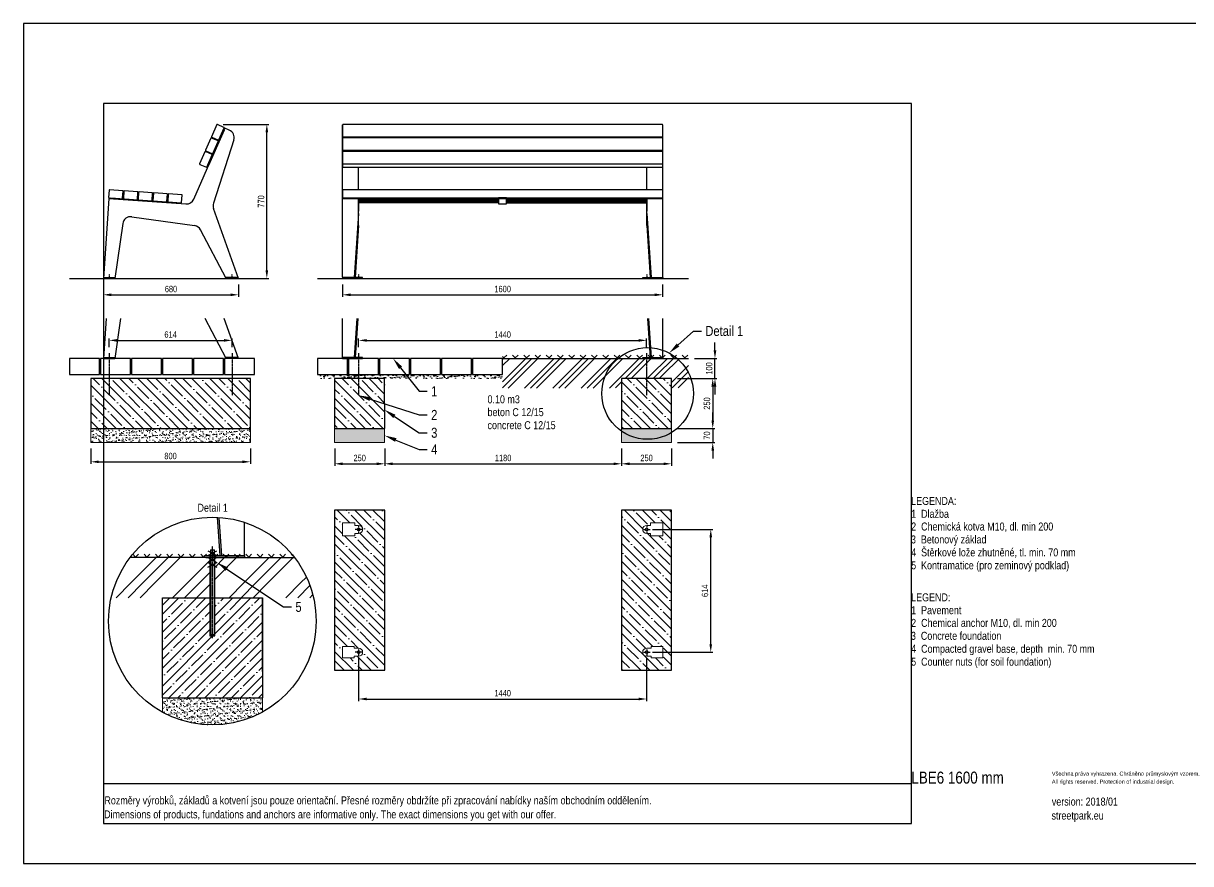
# Model space of a CAD drawing. Header units: millimetres. Extents: x 5064 to 16944, y 3085 to 7285.
# Drawn here: x 5064 to 10901, y 3085 to 7285 of the extents above; entities that cross this region are included whole.
import ezdxf
from ezdxf import colors
from ezdxf.entities.mleader import LeaderData, LeaderLine
from ezdxf.lldxf.tags import DXFTag
from ezdxf.math import Vec2, Vec3

# ---------------------------------------------------------------- set-up
doc = ezdxf.new("R2010")
doc.units = ezdxf.units.MM
doc.header["$LTSCALE"] = 0.3
doc.linetypes.add('DashDot', pattern=[15, 9, -3, 0, -3])
doc.layers.add('Nekreslit', color=6, linetype='Continuous', plot=False)
doc.layers.add('SRAFY', color=251, linetype='Continuous', lineweight=13)
doc.styles.add('SEACAD_Arial', font='arial.ttf', dxfattribs={"width": 0.8})
tags = doc.linetypes.add('HIDDEN2', pattern=[4.7625, 3.175, -1.5875]).pattern_tags.tags
tags[6:7] = [DXFTag(74, 4), DXFTag(75, 0), DXFTag(340, '0'), DXFTag(46, 0.0), DXFTag(50, 0.0), DXFTag(44, 0.0), DXFTag(45, 0.0)]
tags[4:5] = [DXFTag(74, 4), DXFTag(75, 0), DXFTag(340, '0'), DXFTag(46, 0.0), DXFTag(50, 0.0), DXFTag(44, 0.0), DXFTag(45, 0.0)]
doc.dimstyles.new('ISO-25', dxfattribs={"dimtxt": 1.6, "dimasz": 2, "dimexe": 0.5, "dimexo": 1.5, "dimtad": 1, "dimdec": 0, "dimtxsty": 'SEACAD_Arial', "dimcen": 2, "dimadec": 0, "dimazin": 0, "dimtfac": 1, "dimtdec": 0, "dimtmove": 0, "dimatfit": 3, "dimfxl": 1, "dimarcsym": 0})
pattern_1 = [(135, (-10.02, 0), (-44.9013, -44.9013), []), (135, (-10.02, 44.9), (-44.9013, -44.9013), [79.375, -15.875, 0, -15.875])]

# ---------------------------------------------------------------- blocks, each defined once
blk = doc.blocks.new('*D138')
at = {"color": 0, "lineweight": -2, "transparency": 16777216}
for p, q in [((6740.9, 5666.5), (6740.9, 5710.7)), ((6780.9, 5700.7), (8140.5, 5700.7)), ((8180.5, 5666.5), (8180.5, 5710.7))]:
    blk.add_line(p, q, dxfattribs=at)
at = {"color": 0, "transparency": 16777216}
for points in [[(6780.9, 5707.4), (6780.9, 5694), (6740.9, 5700.7)], [(8140.5, 5707.4), (8140.5, 5694), (8180.5, 5700.7)]]:
    blk.add_solid(points, dxfattribs=at)
at = {"layer": 'Defpoints', "color": 0, "transparency": 16777216}
for p in [(8180.5, 5700.7), (6740.9, 5636.5), (8180.5, 5636.5)]:
    blk.add_point(p, dxfattribs=at)
at = {"color": 0, "transparency": 16777216, "insert": (7460.7, 5729.5), "char_height": 32, "attachment_point": 5, "style": 'SEACAD_Arial'}
blk.add_mtext('1440', dxfattribs=at)
blk = doc.blocks.new('*D136')
at = {"color": 0, "lineweight": -2, "transparency": 16777216}
for p, q in [((8385, 5510.1), (8521.4, 5510.1)), ((8511.4, 5470.1), (8511.4, 5300.1)), ((8335.5, 5260.1), (8521.4, 5260.1))]:
    blk.add_line(p, q, dxfattribs=at)
at = {"color": 0, "transparency": 16777216}
for points in [[(8504.8, 5470.1), (8518.1, 5470.1), (8511.4, 5510.1)], [(8504.8, 5300.1), (8518.1, 5300.1), (8511.4, 5260.1)]]:
    blk.add_solid(points, dxfattribs=at)
at = {"layer": 'Defpoints', "color": 0, "transparency": 16777216}
for p in [(8355, 5510.1), (8305.5, 5260.1), (8511.4, 5260.1)]:
    blk.add_point(p, dxfattribs=at)
at = {"color": 0, "transparency": 16777216, "insert": (8482.6, 5385.1), "char_height": 32, "attachment_point": 5, "rotation": 90, "style": 'SEACAD_Arial'}
blk.add_mtext('250', dxfattribs=at)
blk = doc.blocks.new('*D137')
at = {"color": 0, "lineweight": -2, "transparency": 16777216}
for p, q in [((8511.4, 5300.1), (8511.4, 5340.1)), ((8335.5, 5260.1), (8521.4, 5260.1)), ((8511.4, 5260.1), (8511.4, 5190.1)), ((8335.4, 5190.1), (8521.4, 5190.1)), ((8511.4, 5150.1), (8511.4, 5110.1))]:
    blk.add_line(p, q, dxfattribs=at)
at = {"color": 0, "transparency": 16777216}
for points in [[(8504.8, 5300.1), (8518.1, 5300.1), (8511.4, 5260.1)], [(8504.8, 5150.1), (8518.1, 5150.1), (8511.4, 5190.1)]]:
    blk.add_solid(points, dxfattribs=at)
at = {"layer": 'Defpoints', "color": 0, "transparency": 16777216}
for p in [(8305.5, 5260.1), (8305.4, 5190.1), (8511.4, 5190.1)]:
    blk.add_point(p, dxfattribs=at)
at = {"color": 0, "transparency": 16777216, "insert": (8482.6, 5225.1), "char_height": 32, "attachment_point": 5, "rotation": 90, "style": 'SEACAD_Arial'}
blk.add_mtext('70', dxfattribs=at)
blk = doc.blocks.new('*D139')
at = {"color": 0, "lineweight": -2, "transparency": 16777216}
for p, q in [((5401.4, 5160.1), (5401.4, 5083.8)), ((6199.5, 5160.1), (6199.5, 5083.8)), ((5441.4, 5093.8), (6159.5, 5093.8))]:
    blk.add_line(p, q, dxfattribs=at)
at = {"color": 0, "transparency": 16777216}
for points in [[(5441.4, 5100.5), (5441.4, 5087.1), (5401.4, 5093.8)], [(6159.5, 5100.5), (6159.5, 5087.1), (6199.5, 5093.8)]]:
    blk.add_solid(points, dxfattribs=at)
at = {"layer": 'Defpoints', "color": 0, "transparency": 16777216}
for p in [(5401.4, 5190.1), (6199.5, 5190.1), (6199.5, 5093.8)]:
    blk.add_point(p, dxfattribs=at)
at = {"color": 0, "transparency": 16777216, "insert": (5800.5, 5122.6), "char_height": 32, "attachment_point": 5, "style": 'SEACAD_Arial'}
blk.add_mtext('800', dxfattribs=at)
blk = doc.blocks.new('*D140')
at = {"color": 0, "lineweight": -2, "transparency": 16777216}
for p, q in [((6621, 5160.1), (6621, 5073.8)), ((6871, 5160.1), (6871, 5073.8)), ((6661, 5083.8), (6831, 5083.8))]:
    blk.add_line(p, q, dxfattribs=at)
at = {"color": 0, "transparency": 16777216}
for points in [[(6661, 5090.5), (6661, 5077.1), (6621, 5083.8)], [(6831, 5090.5), (6831, 5077.1), (6871, 5083.8)]]:
    blk.add_solid(points, dxfattribs=at)
at = {"layer": 'Defpoints', "color": 0, "transparency": 16777216}
for p in [(6621, 5190.1), (6871, 5190.1), (6871, 5083.8)]:
    blk.add_point(p, dxfattribs=at)
at = {"color": 0, "transparency": 16777216, "insert": (6746, 5112.7), "char_height": 32, "attachment_point": 5, "style": 'SEACAD_Arial'}
blk.add_mtext('250', dxfattribs=at)
blk = doc.blocks.new('*D141')
at = {"color": 0, "lineweight": -2, "transparency": 16777216}
for p, q in [((8055.5, 5160.1), (8055.5, 5073.8)), ((8305.5, 5160.1), (8305.5, 5073.8)), ((8095.5, 5083.8), (8265.5, 5083.8))]:
    blk.add_line(p, q, dxfattribs=at)
at = {"color": 0, "transparency": 16777216}
for points in [[(8095.5, 5090.5), (8095.5, 5077.1), (8055.5, 5083.8)], [(8265.5, 5090.5), (8265.5, 5077.1), (8305.5, 5083.8)]]:
    blk.add_solid(points, dxfattribs=at)
at = {"layer": 'Defpoints', "color": 0, "transparency": 16777216}
for p in [(8055.5, 5190.1), (8305.5, 5190.1), (8305.5, 5083.8)]:
    blk.add_point(p, dxfattribs=at)
at = {"color": 0, "transparency": 16777216, "insert": (8180.5, 5112.7), "char_height": 32, "attachment_point": 5, "style": 'SEACAD_Arial'}
blk.add_mtext('250', dxfattribs=at)
blk = doc.blocks.new('*D142')
at = {"color": 0, "lineweight": -2, "transparency": 16777216}
for p, q in [((6871, 5160.1), (6871, 5073.8)), ((8055.5, 5160.1), (8055.5, 5073.8)), ((6911, 5083.8), (8015.5, 5083.8))]:
    blk.add_line(p, q, dxfattribs=at)
at = {"color": 0, "transparency": 16777216}
for points in [[(6911, 5090.5), (6911, 5077.1), (6871, 5083.8)], [(8015.5, 5090.5), (8015.5, 5077.1), (8055.5, 5083.8)]]:
    blk.add_solid(points, dxfattribs=at)
at = {"layer": 'Defpoints', "color": 0, "transparency": 16777216}
for p in [(6871, 5190.1), (8055.5, 5190.1), (8055.5, 5083.8)]:
    blk.add_point(p, dxfattribs=at)
at = {"color": 0, "transparency": 16777216, "insert": (7463.2, 5112.7), "char_height": 32, "attachment_point": 5, "style": 'SEACAD_Arial'}
blk.add_mtext('1180', dxfattribs=at)
blk = doc.blocks.new('*D133')
at = {"color": 0, "lineweight": -2, "transparency": 16777216}
for p, q in [((8522.4, 5650.4), (8522.4, 5690.4)), ((8420.4, 5610.4), (8532.4, 5610.4)), ((8522.4, 5510.1), (8522.4, 5610.4)), ((8335.5, 5510.1), (8532.4, 5510.1)), ((8522.4, 5470.1), (8522.4, 5430.1))]:
    blk.add_line(p, q, dxfattribs=at)
at = {"color": 0, "transparency": 16777216}
for points in [[(8515.8, 5650.4), (8529.1, 5650.4), (8522.4, 5610.4)], [(8515.8, 5470.1), (8529.1, 5470.1), (8522.4, 5510.1)]]:
    blk.add_solid(points, dxfattribs=at)
at = {"layer": 'Defpoints', "color": 0, "transparency": 16777216}
for p in [(8390.4, 5610.4), (8522.4, 5610.4), (8305.5, 5510.1)]:
    blk.add_point(p, dxfattribs=at)
at = {"color": 0, "transparency": 16777216, "insert": (8493.6, 5560.3), "char_height": 32, "attachment_point": 5, "rotation": 90, "style": 'SEACAD_Arial'}
blk.add_mtext('100', dxfattribs=at)
blk = doc.blocks.new('*D134')
at = {"color": 0, "lineweight": -2, "transparency": 16777216}
for p, q in [((6660.9, 5980.4), (6660.9, 5918.5)), ((8260.9, 5980.4), (8260.9, 5918.5)), ((6700.9, 5928.5), (8220.9, 5928.5))]:
    blk.add_line(p, q, dxfattribs=at)
at = {"color": 0, "transparency": 16777216}
for points in [[(6700.9, 5935.2), (6700.9, 5921.8), (6660.9, 5928.5)], [(8220.9, 5935.2), (8220.9, 5921.8), (8260.9, 5928.5)]]:
    blk.add_solid(points, dxfattribs=at)
at = {"layer": 'Defpoints', "color": 0, "transparency": 16777216}
for p in [(6660.9, 6010.4), (8260.9, 6010.4), (8260.9, 5928.5)]:
    blk.add_point(p, dxfattribs=at)
at = {"color": 0, "transparency": 16777216, "insert": (7460.9, 5957.3), "char_height": 32, "attachment_point": 5, "style": 'SEACAD_Arial'}
blk.add_mtext('1600', dxfattribs=at)
blk = doc.blocks.new('*D143')
at = {"color": 0, "lineweight": -2, "transparency": 16777216}
for p, q in [((5493.4, 5666.4), (5493.4, 5710.7)), ((5533.4, 5700.7), (6067.8, 5700.7)), ((6107.8, 5666.4), (6107.8, 5710.7))]:
    blk.add_line(p, q, dxfattribs=at)
at = {"color": 0, "transparency": 16777216}
for points in [[(5533.4, 5707.4), (5533.4, 5694), (5493.4, 5700.7)], [(6067.8, 5707.4), (6067.8, 5694), (6107.8, 5700.7)]]:
    blk.add_solid(points, dxfattribs=at)
at = {"layer": 'Defpoints', "color": 0, "transparency": 16777216}
for p in [(6107.8, 5700.7), (5493.4, 5636.4), (6107.8, 5636.4)]:
    blk.add_point(p, dxfattribs=at)
at = {"color": 0, "transparency": 16777216, "insert": (5800.6, 5729.5), "char_height": 32, "attachment_point": 5, "style": 'SEACAD_Arial'}
blk.add_mtext('614', dxfattribs=at)
blk = doc.blocks.new('*D144')
at = {"color": 0, "lineweight": -2, "transparency": 16777216}
for p, q in [((5464.4, 5980.4), (5464.4, 5918.5)), ((6140.8, 5980.4), (6140.8, 5918.5)), ((5504.4, 5928.5), (6100.8, 5928.5))]:
    blk.add_line(p, q, dxfattribs=at)
at = {"color": 0, "transparency": 16777216}
for points in [[(5504.4, 5935.2), (5504.4, 5921.8), (5464.4, 5928.5)], [(6100.8, 5935.2), (6100.8, 5921.8), (6140.8, 5928.5)]]:
    blk.add_solid(points, dxfattribs=at)
at = {"layer": 'Defpoints', "color": 0, "transparency": 16777216}
for p in [(5464.4, 6010.4), (6140.8, 6010.4), (6140.8, 5928.5)]:
    blk.add_point(p, dxfattribs=at)
at = {"color": 0, "transparency": 16777216, "insert": (5802.6, 5957.3), "char_height": 32, "attachment_point": 5, "style": 'SEACAD_Arial'}
blk.add_mtext('680', dxfattribs=at)
blk = doc.blocks.new('*D145')
at = {"color": 0, "lineweight": -2, "transparency": 16777216}
for p, q in [((6063.1, 6780), (6291.8, 6780)), ((6281.8, 6050.4), (6281.8, 6740)), ((6170.8, 6010.4), (6291.8, 6010.4))]:
    blk.add_line(p, q, dxfattribs=at)
at = {"color": 0, "transparency": 16777216}
for points in [[(6275.1, 6740), (6288.5, 6740), (6281.8, 6780)], [(6275.1, 6050.4), (6288.5, 6050.4), (6281.8, 6010.4)]]:
    blk.add_solid(points, dxfattribs=at)
at = {"layer": 'Defpoints', "color": 0, "transparency": 16777216}
for p in [(6033.1, 6780), (6281.8, 6780), (6140.8, 6010.4)]:
    blk.add_point(p, dxfattribs=at)
at = {"color": 0, "transparency": 16777216, "insert": (6253, 6395.2), "char_height": 32, "attachment_point": 5, "rotation": 90, "style": 'SEACAD_Arial'}
blk.add_mtext('770', dxfattribs=at)
blk = doc.blocks.new('*D146')
at = {"color": 0, "lineweight": -2, "transparency": 16777216}
for p, q in [((6740.9, 4112), (6740.9, 3898.2)), ((8180.9, 4112), (8180.9, 3898.2)), ((6780.9, 3908.2), (8140.9, 3908.2))]:
    blk.add_line(p, q, dxfattribs=at)
at = {"color": 0, "transparency": 16777216}
for points in [[(6780.9, 3914.8), (6780.9, 3901.5), (6740.9, 3908.2)], [(8140.9, 3914.8), (8140.9, 3901.5), (8180.9, 3908.2)]]:
    blk.add_solid(points, dxfattribs=at)
at = {"layer": 'Defpoints', "color": 0, "transparency": 16777216}
for p in [(6740.9, 4142), (8180.9, 4142), (8180.9, 3908.2)]:
    blk.add_point(p, dxfattribs=at)
at = {"color": 0, "transparency": 16777216, "insert": (7460.9, 3937), "char_height": 32, "attachment_point": 5, "style": 'SEACAD_Arial'}
blk.add_mtext('1440', dxfattribs=at)
blk = doc.blocks.new('*D147')
at = {"color": 0, "lineweight": -2, "transparency": 16777216}
for p, q in [((8210.9, 4756), (8511.4, 4756)), ((8501.4, 4182), (8501.4, 4716)), ((8210.9, 4142), (8511.4, 4142))]:
    blk.add_line(p, q, dxfattribs=at)
at = {"color": 0, "transparency": 16777216}
for points in [[(8494.7, 4716), (8508.1, 4716), (8501.4, 4756)], [(8494.7, 4182), (8508.1, 4182), (8501.4, 4142)]]:
    blk.add_solid(points, dxfattribs=at)
at = {"layer": 'Defpoints', "color": 0, "transparency": 16777216}
for p in [(8180.9, 4756), (8501.4, 4756), (8180.9, 4142)]:
    blk.add_point(p, dxfattribs=at)
at = {"color": 0, "transparency": 16777216, "insert": (8472.6, 4449), "char_height": 32, "attachment_point": 5, "rotation": 90, "style": 'SEACAD_Arial'}
blk.add_mtext('614', dxfattribs=at)

msp = doc.modelspace()

# ---------------------------------------------------------------- hatches: boundary and pattern name
at = {"layer": 'SRAFY'}
h = msp.add_hatch(dxfattribs=at)
h.set_pattern_fill('GOST_GROUND', color=256, scale=10)
h.set_pattern_definition([(45, (0, 295.79), (141.4214, -9e-15), [200]), (45, (30, 295.79), (141.4214, -9e-15), [200]), (45, (60, 295.79), (141.4214, -9e-15), [200])])
h.paths.add_polyline_path([(8055.44, 5462.78), (7460.44, 5461.61), (7460.45, 5610.45), (8390.45, 5610.44), (8390.45, 5463.03), (8305.48, 5463.03), (8305.48, 5510.1), (8055.44, 5510.1)])
h = msp.add_hatch(dxfattribs=at)
h.set_pattern_fill('TERACO', color=256, scale=20)
h.set_pattern_definition([(45, (0, 295.79), (-28.28427, 28.28427), [20, -20]), (135, (56.57, 295.79), (-28.28427, -28.28427), [20, -20])])
h.paths.add_polyline_path([(7460.45, 5610.45), (7460.45, 5633.48), (8390.45, 5633.48), (8390.45, 5610.46)])
h = msp.add_hatch(dxfattribs=at)
h.set_pattern_fill('ANSI35', color=256, scale=10, angle=90)
h.set_pattern_definition([(135, (12, 0), (-44.9013, -44.9013), []), (135, (12, 44.9), (-44.9013, -44.9013), [79.375, -15.875, 0, -15.875])])
edge = h.paths.add_edge_path()
edge.add_line((6199.49, 5510.09), (5476.41, 5510.39))
edge.add_line((5476.41, 5510.39), (5476.41, 5260.09))
edge.add_line((5476.41, 5260.09), (6149.41, 5260.09))
edge.add_line((6149.41, 5260.09), (6149.41, 5260.12))
edge.add_arc((6149.41, 5260.11), 0.01, -89.999946, 89.999808, ccw=False)
edge.add_line((6149.41, 5260.1), (6199.49, 5260.09))
edge.add_line((6199.49, 5260.09), (6199.49, 5510.09))
edge = h.paths.add_edge_path()
edge.add_line((5476.41, 5510.39), (5401.4, 5510.42))
edge.add_line((5401.4, 5510.42), (5401.44, 5260.08))
edge.add_line((5401.44, 5260.08), (5449.41, 5260.1))
edge.add_arc((5449.41, 5260.11), 0.01, -0.000009, 270.000057, ccw=False)
edge.add_line((5449.42, 5260.11), (5449.42, 5260.08))
edge.add_line((5449.42, 5260.08), (5476.41, 5260.09))
edge.add_line((5476.41, 5260.09), (5476.41, 5510.39))
h = msp.add_hatch(dxfattribs=at)
h.set_pattern_fill('AR-SAND', color=256, scale=0.5)
h.set_pattern_definition([(37.5, (0, 295.79), (-0.800016, 24.47066), [0, -19.304, 0, -21.59, 0, -20.6375]), (7.5, (0, 295.79), (22.47616, 35.84126), [0, -10.414, 0, -17.399, 0, -6.6675]), (327.5, (-15.62, 295.79), (39.54962, 0.07186), [0, -6.35, 0, -22.86, 0, -29.845]), (317.5, (-15.62, 295.79), (38.17782, 11.14647), [0, -3.175, 0, -14.986, 0, -17.145])])
h.paths.add_polyline_path([(6535.45, 5530.45), (6535.45, 5510.49), (6565.98, 5510.45), (6685.95, 5510.28), (6685.95, 5530.45)])
h.paths.add_polyline_path([(7460.45, 5510.1), (7460.45, 5530.45), (6685.95, 5530.45), (6685.95, 5510.28), (6815.95, 5510.1)])
h = msp.add_hatch(dxfattribs=at)
h.set_pattern_fill('ANSI35', color=256, scale=10, angle=90)
h.paths.add_polyline_path([(6870.94, 5510.1), (6620.97, 5510.45), (6620.97, 5260.11), (6870.98, 5260.11)])
h = msp.add_hatch(dxfattribs=at)
h.set_pattern_fill('ANSI35', color=256, scale=10, angle=90)
h.set_pattern_definition([(135, (-11, 0), (-44.9013, -44.9013), []), (135, (-11, 44.9), (-44.9013, -44.9013), [79.375, -15.875, 0, -15.875])])
h.paths.add_polyline_path([(8305.44, 5510.1), (8055.45, 5510.1), (8055.46, 5260.12), (8305.47, 5260.11)])
h = msp.add_hatch(dxfattribs=at)
h.set_pattern_fill('AR-SAND', color=256, scale=0.5)
h.set_pattern_definition([(37.5, (12, 0), (-0.800016, 24.47066), [0, -19.304, 0, -21.59, 0, -20.6375]), (7.5, (12, 0), (22.47616, 35.84126), [0, -10.414, 0, -17.399, 0, -6.6675]), (327.5, (-3.62, 0), (39.54962, 0.07186), [0, -6.35, 0, -22.86, 0, -29.845]), (317.5, (-3.62, 0), (38.17782, 11.14647), [0, -3.175, 0, -14.986, 0, -17.145])])
h.paths.add_polyline_path([(6199.49, 5190.12), (6199.49, 5260.11), (5401.44, 5260.11), (5401.43, 5190.12)])
h = msp.add_hatch(dxfattribs=at)
h.set_pattern_fill('AR-SAND', color=256, scale=0.5)
h.paths.add_polyline_path([(6870.96, 5260.11), (6620.97, 5260.11), (6620.97, 5190.12), (6870.96, 5190.12)])
h.paths.add_polyline_path([(8055.46, 5260.11), (8305.47, 5260.14), (8305.47, 5190.11), (8055.48, 5190.1)])
at = {"layer": 'SRAFY', "lineweight": 15}
h = msp.add_hatch(dxfattribs=at)
h.set_pattern_fill('ANSI35', color=256, scale=10, angle=90)
h.set_pattern_definition(pattern_1)
h.paths.add_polyline_path([(6870.97, 4852.04), (6620.97, 4852.04), (6620.97, 4052.04), (6870.97, 4052.04)])
edge = h.paths.add_edge_path(flags=16)
edge.add_line((6740.94, 4736.04), (6721.94, 4736.04))
edge.add_line((6721.94, 4736.04), (6721.94, 4724.04))
edge.add_line((6721.94, 4724.04), (6660.94, 4724.04))
edge.add_line((6660.94, 4724.04), (6660.94, 4788.04))
edge.add_line((6660.94, 4788.04), (6721.94, 4788.04))
edge.add_line((6721.94, 4788.04), (6721.94, 4776.04))
edge.add_line((6721.94, 4776.04), (6740.94, 4776.04))
edge.add_arc((6740.94, 4756.04), 20, -90, 90, ccw=False)
edge = h.paths.add_edge_path(flags=16)
edge.add_line((6717.94, 4170.54), (6717.94, 4162.04))
edge.add_line((6717.94, 4162.04), (6740.94, 4162.04))
edge.add_arc((6740.94, 4142.04), 20, -90, 90, ccw=False)
edge.add_line((6740.94, 4122.04), (6717.94, 4122.04))
edge.add_line((6717.94, 4122.04), (6717.94, 4113.54))
edge.add_line((6717.94, 4113.54), (6660.94, 4113.54))
edge.add_line((6660.94, 4113.54), (6660.94, 4170.54))
edge.add_line((6660.94, 4170.54), (6717.94, 4170.54))
h = msp.add_hatch(dxfattribs=at)
h.set_pattern_fill('ANSI35', color=256, scale=10, angle=90)
h.set_pattern_definition(pattern_1)
h.paths.add_polyline_path([(8055.46, 4852.04), (8305.46, 4852.04), (8305.46, 4052.04), (8055.46, 4052.04)])
edge = h.paths.add_edge_path(flags=16)
edge.add_line((8185.48, 4736.04), (8204.48, 4736.04))
edge.add_line((8204.48, 4736.04), (8204.48, 4724.04))
edge.add_line((8204.48, 4724.04), (8265.48, 4724.04))
edge.add_line((8265.48, 4724.04), (8265.48, 4788.04))
edge.add_line((8265.48, 4788.04), (8204.48, 4788.04))
edge.add_line((8204.48, 4788.04), (8204.48, 4776.04))
edge.add_line((8204.48, 4776.04), (8185.48, 4776.04))
edge.add_arc((8185.48, 4756.04), 20, 450, 630)
edge = h.paths.add_edge_path(flags=16)
edge.add_line((8208.48, 4170.54), (8208.48, 4162.04))
edge.add_line((8208.48, 4162.04), (8185.48, 4162.04))
edge.add_arc((8185.48, 4142.04), 20, 450, 630)
edge.add_line((8185.48, 4122.04), (8208.48, 4122.04))
edge.add_line((8208.48, 4122.04), (8208.48, 4113.54))
edge.add_line((8208.48, 4113.54), (8265.48, 4113.54))
edge.add_line((8265.48, 4113.54), (8265.48, 4170.54))
edge.add_line((8265.48, 4170.54), (8208.48, 4170.54))
at = {"layer": 'SRAFY'}
h = msp.add_hatch(dxfattribs=at)
h.set_pattern_fill('GOST_GROUND', color=256, scale=20)
h.set_pattern_definition([(45, (-1469.58, 245.79), (282.8427, -2e-14), [400]), (45, (-1409.58, 245.79), (282.8427, -2e-14), [400]), (45, (-1349.58, 245.79), (282.8427, -2e-14), [400])])
h.paths.add_polyline_path([(5999.4, 4614.96), (5977.4, 4614.95), (5598.46, 4614.97, 0.1079752), (5503.62, 4414.67), (5759.4, 4414.67), (5999.4, 4414.67)])
h.paths.add_polyline_path([(6420.34, 4614.97), (6041.4, 4614.97), (6019.4, 4614.96), (6019.4, 4414.67), (6259.4, 4414.67), (6515.18, 4414.67, 0.1079752)])
h = msp.add_hatch(dxfattribs=at)
h.set_pattern_fill('TERACO', color=256, scale=20)
h.set_pattern_definition([(45, (-2237.18, -699.72), (-28.28427, 28.28427), [20, -20]), (135, (-2180.613, -699.72), (-28.28427, -28.28427), [20, -20])])
h.paths.add_polyline_path([(5607.59, 4614.94), (5607.59, 4637.97), (6411.21, 4637.97), (6411.21, 4614.95)])
h = msp.add_hatch(dxfattribs=at)
h.set_pattern_fill('ANSI35', color=256, scale=10, angle=0.000009)
h.set_pattern_definition([(45, (-1469.58, 245.79), (-44.9013, 44.90127), []), (45, (-1424.68, 245.79), (-44.9013, 44.90127), [79.375, -15.875, 0, -15.875])])
h.paths.add_polyline_path([(6259.4, 4414.67), (6019.4, 4414.67), (6019.4, 4223.67), (5999.4, 4223.67), (5999.4, 4414.67), (5759.4, 4414.67), (5759.4, 3914.67), (6259.4, 3914.67)])
h = msp.add_hatch(dxfattribs=at)
h.set_pattern_fill('AR-SAND', color=256, scale=0.5, angle=0.000009)
h.set_pattern_definition([(37.5, (-1469.582, 245.79), (-0.80002, 24.47066), [0, -19.304, 0, -21.59, 0, -20.6375]), (7.5, (-1469.582, 245.79), (22.47616, 35.84126), [0, -10.414, 0, -17.399, 0, -6.6675]), (327.5, (-1485.203, 245.79), (39.54962, 0.071866), [0, -6.35, 0, -22.86, 0, -29.845]), (317.5, (-1485.203, 245.79), (38.17782, 11.14647), [0, -3.175, 0, -14.986, 0, -17.145])])
h.paths.add_polyline_path([(5759.4, 3914.67), (5759.4, 3842.84, 0.256659), (6259.4, 3842.84), (6259.4, 3914.67)])

# ---------------------------------------------------------------- linework, layer by layer
for p, q in [((6660.94, 6015.86), (6660.94, 6777.97)), ((8260.94, 6010.43), (8260.94, 6772.53)), ((5916.47, 6406.34), (6072.26, 6761.27)), ((6094.27, 6751.59), (6072.24, 6761.26)), ((8258.94, 6717.08), (6662.94, 6717.08)), ((6116.3, 6702.8), (6015.21, 6386.02)), ((8258.94, 6649.49), (6662.94, 6649.49)), ((8258.94, 6581.89), (6662.94, 6581.89)), ((6740.94, 6453.36), (6740.94, 6565.71)), ((8180.94, 6453.36), (8180.94, 6565.71)), ((5492.37, 6409.47), (5464.41, 6010.45)), ((5492.37, 6409.47), (5877.04, 6382.52)), ((6660.94, 6409.47), (6740.94, 6409.47)), ((6740.94, 6413.46), (6780.94, 6413.46)), ((6740.94, 6413.46), (6740.94, 6347.11)), ((6740.94, 6369.47), (6740.94, 6409.47)), ((6740.94, 6274.21), (6740.94, 6409.47)), ((6740.94, 6408.55), (7440.94, 6408.55)), ((6740.94, 6403.24), (7440.94, 6403.24)), ((6740.94, 6397.92), (7440.94, 6397.92)), ((6740.94, 6392.63), (7440.94, 6392.63)), ((7440.94, 6388.15), (6740.94, 6388.15)), ((8180.94, 6408.55), (7480.94, 6408.55)), ((8180.94, 6403.24), (7480.94, 6403.24)), ((8180.94, 6397.92), (7480.94, 6397.92)), ((8180.94, 6392.63), (7480.94, 6392.63)), ((7480.94, 6388.15), (8180.94, 6388.15)), ((8180.94, 6413.46), (8180.94, 6347.11)), ((8180.94, 6274.21), (8180.94, 6409.47)), ((8180.94, 6409.47), (8260.94, 6409.47)), ((5606.19, 6318.5), (5920.97, 6274.22)), ((6140.83, 6010.43), (6015.65, 6360.38)), ((6740.94, 6335.24), (6718.58, 6015.43)), ((6740.94, 6311.43), (6740.94, 6351.43)), ((8180.94, 6335.24), (8203.31, 6015.43)), ((5561.01, 6284.46), (5522.46, 6010.45)), ((6078.18, 6010.43), (5950.82, 6253.19)), ((6740.94, 6274.21), (6723.04, 6015.43)), ((8180.94, 6274.21), (8198.84, 6015.43)), ((5464.76, 6015.45), (5523.16, 6015.45)), ((6139.04, 6015.43), (6075.55, 6015.43)), ((5464.41, 6010.45), (5522.46, 6010.45)), ((6140.83, 6010.43), (6078.18, 6010.43)), ((5478.42, 5810.45), (5464.41, 5610.45)), ((5550.59, 5810.45), (5522.46, 5610.45)), ((6078.18, 5610.43), (5973.24, 5810.45)), ((6140.83, 5610.43), (6069.28, 5810.45)), ((6660.94, 5615.45), (6660.94, 5810.45)), ((6732.21, 5810.45), (6718.58, 5615.45)), ((6736.53, 5810.45), (6723.04, 5615.45)), ((8185.35, 5810.45), (8198.84, 5615.45)), ((8189.67, 5810.45), (8203.31, 5615.45)), ((8260.94, 5615.45), (8260.94, 5810.45)), ((5464.41, 5610.45), (5522.46, 5610.45)), ((5464.76, 5615.45), (5523.16, 5615.45)), ((6139.04, 5615.43), (6075.55, 5615.43)), ((6140.83, 5610.43), (6078.18, 5610.43)), ((7460.45, 5610.45), (8390.45, 5610.44)), ((5295.45, 5530.45), (5437.39, 5530.45)), ((6033.07, 4816.35), (6046.31, 4624.97)), ((6041.88, 4815.87), (6055.23, 4624.97)), ((6170.51, 4624.97), (6170.51, 4791.26)), ((5977.42, 4614.97), (5598.46, 4614.97)), ((5977.42, 4614.97), (6420.34, 4614.97)), ((5986.9, 4649.3), (6031.9, 4625.3)), ((5986.9, 4625.3), (6031.9, 4649.3)), ((5986.9, 4614.97), (6031.9, 4590.97)), ((5986.9, 4590.97), (6031.9, 4614.97)), ((6001, 4652.97), (6017.8, 4652.97)), ((6041.4, 4614.97), (6420.34, 4614.97)), ((5986.9, 4590.97), (6031.9, 4566.97)), ((5986.9, 4566.97), (6031.9, 4590.97))]:
    msp.add_line(p, q)
at = {"color": 0, "linetype": 'DashDot', "ltscale": 0.1}
for p, q in [((5493.43, 6032.45), (5493.43, 6007.45)), ((6107.5, 6032.45), (6107.5, 6007.45)), ((6740.94, 6032.45), (6740.94, 6007.45)), ((8180.94, 6032.45), (8180.94, 6007.45))]:
    msp.add_line(p, q, dxfattribs=at)
at = {"color": 7, "linetype": 'Continuous'}
for p, q in [((5295.45, 6010.45), (6247.45, 6010.45)), ((6535.45, 6010.45), (8390.45, 6010.45)), ((5445.45, 5610.45), (5295.45, 5610.45)), ((5295.45, 5610.45), (5295.45, 5530.45)), ((5445.45, 5530.45), (5445.45, 5610.45)), ((5600.45, 5610.45), (5450.45, 5610.45)), ((5450.45, 5610.45), (5450.45, 5530.45)), ((5600.45, 5530.45), (5600.45, 5610.45)), ((5755.45, 5610.45), (5605.45, 5610.45)), ((5605.45, 5610.45), (5605.45, 5530.45)), ((5755.45, 5530.45), (5755.45, 5610.45)), ((5910.45, 5610.45), (5760.45, 5610.45)), ((5760.45, 5610.45), (5760.45, 5530.45)), ((5910.45, 5530.45), (5910.45, 5610.45)), ((6065.45, 5610.45), (5915.45, 5610.45)), ((5915.45, 5610.45), (5915.45, 5530.45)), ((6065.45, 5530.45), (6065.45, 5610.45)), ((6220.45, 5610.45), (6070.45, 5610.45)), ((6070.45, 5610.45), (6070.45, 5530.45)), ((6220.45, 5530.45), (6220.45, 5610.45)), ((6685.45, 5610.45), (6535.45, 5610.45)), ((6535.45, 5610.45), (6535.45, 5530.45)), ((6685.45, 5530.45), (6685.45, 5610.45)), ((6840.45, 5610.45), (6690.45, 5610.45)), ((6690.45, 5610.45), (6690.45, 5530.45)), ((6840.45, 5530.45), (6840.45, 5610.45)), ((6995.45, 5610.45), (6845.45, 5610.45)), ((6845.45, 5610.45), (6845.45, 5530.45)), ((6995.45, 5530.45), (6995.45, 5610.45)), ((7150.45, 5610.45), (7000.45, 5610.45)), ((7000.45, 5610.45), (7000.45, 5530.45)), ((7150.45, 5530.45), (7150.45, 5610.45)), ((7305.45, 5610.45), (7155.45, 5610.45)), ((7155.45, 5610.45), (7155.45, 5530.45)), ((7305.45, 5530.45), (7305.45, 5610.45)), ((7460.45, 5610.45), (7310.45, 5610.45)), ((7310.45, 5610.45), (7310.45, 5530.45)), ((7460.45, 5530.45), (7460.45, 5610.45)), ((5295.45, 5530.45), (5445.45, 5530.45)), ((5450.45, 5530.45), (5600.45, 5530.45)), ((5605.45, 5530.45), (5755.45, 5530.45)), ((5760.45, 5530.45), (5910.45, 5530.45)), ((5915.45, 5530.45), (6065.45, 5530.45)), ((6070.45, 5530.45), (6220.45, 5530.45)), ((6535.45, 5530.45), (6685.45, 5530.45)), ((6690.45, 5530.45), (6840.45, 5530.45)), ((6845.45, 5530.45), (6995.45, 5530.45)), ((7000.45, 5530.45), (7150.45, 5530.45)), ((7155.45, 5530.45), (7305.45, 5530.45)), ((7310.45, 5530.45), (7460.45, 5530.45)), ((5759.4, 3914.67), (5759.4, 4414.67)), ((5759.4, 4414.67), (6259.4, 4414.67)), ((6259.4, 4414.67), (6259.4, 3914.67)), ((6259.4, 4293.67), (6259.4, 4413.67)), ((6259.4, 4045.4), (6259.4, 4413.67)), ((5759.4, 3914.67), (6259.4, 3914.67))]:
    msp.add_line(p, q, dxfattribs=at)
at = {"lineweight": 15}
for p, q in [((6160.5, 6010.45), (6216.13, 6010.45)), ((6665.94, 6010.45), (6715.94, 6010.45)), ((8266.46, 6010.45), (8216.46, 6010.45)), ((6160.5, 5610.45), (6216.13, 5610.45)), ((6665.94, 5610.45), (6715.94, 5610.45)), ((6740.94, 4776.04), (6721.94, 4776.04)), ((6740.94, 4736.04), (6721.94, 4736.04)), ((8180.94, 4776.04), (8199.94, 4776.04)), ((8180.94, 4736.04), (8199.94, 4736.04)), ((6740.94, 4162.04), (6717.94, 4162.04)), ((8180.94, 4162.04), (8203.94, 4162.04)), ((6740.94, 4122.04), (6717.94, 4122.04)), ((8180.94, 4122.04), (8203.94, 4122.04))]:
    msp.add_line(p, q, dxfattribs=at)
at = {"linetype": 'DashDot', "lineweight": 30}
for p, q in [((5493.43, 5636.45), (5493.43, 5425.78)), ((6107.79, 5636.45), (6107.79, 5425.78)), ((6740.94, 5636.47), (6740.94, 5425.81)), ((8180.46, 5636.47), (8180.46, 5425.81))]:
    msp.add_line(p, q, dxfattribs=at)
at = {"linetype": 'DashDot', "ltscale": 0.1}
for p, q in [((6757.94, 4756.04), (6723.94, 4756.04)), ((6740.94, 4773.04), (6740.94, 4739.04)), ((8163.94, 4756.04), (8197.94, 4756.04)), ((8180.94, 4773.04), (8180.94, 4739.04)), ((6740.94, 4159.04), (6740.94, 4125.04)), ((8180.94, 4159.04), (8180.94, 4125.04)), ((6757.94, 4142.04), (6723.94, 4142.04)), ((8163.94, 4142.04), (8197.94, 4142.04))]:
    msp.add_line(p, q, dxfattribs=at)
at = {"color": 7, "linetype": 'DashDot', "lineweight": 30}
msp.add_line((6009.4, 4212.93), (6009.4, 4672.92), dxfattribs=at)
at = {"color": 7, "linetype": 'HIDDEN2'}
for p, q in [((5997.4, 4625.3), (5997.4, 4414.67)), ((6001, 4652.97), (5999.4, 4651.37)), ((6019.4, 4651.37), (5999.4, 4651.37)), ((5999.4, 4651.37), (5999.4, 4231.27)), ((5999.4, 4614.95), (5999.4, 4614.93)), ((6019.4, 4651.37), (6017.8, 4652.97)), ((6019.4, 4231.27), (6019.4, 4651.37)), ((6019.4, 4614.93), (6019.4, 4614.95)), ((6021.4, 4414.67), (6021.4, 4625.3)), ((5997.4, 4414.67), (5997.4, 4223.67)), ((6021.4, 4223.67), (6021.4, 4414.67)), ((5997.4, 4223.67), (6021.4, 4223.67)), ((5999.4, 4231.27), (6019.4, 4231.27)), ((5999.4, 4231.27), (6001, 4229.67)), ((6009.4, 4229.67), (6001, 4229.67)), ((6017.8, 4229.67), (6009.4, 4229.67)), ((6017.8, 4229.67), (6019.4, 4231.27))]:
    msp.add_line(p, q, dxfattribs=at)
for points in [[(6006.45, 6715.87), (6039.41, 6701.41, 0.4142136), (6042.05, 6702.43), (6068.57, 6762.87, 0.4142136), (6067.55, 6765.5), (6034.58, 6779.97, 0.4142136), (6031.95, 6778.94), (6005.42, 6718.51, 0.4142136)], [(5976.71, 6648.11), (6009.68, 6633.64, 0.4142136), (6012.31, 6634.67), (6038.83, 6695.11, 0.4142136), (6037.81, 6697.74), (6004.84, 6712.21, 0.4142136), (6002.21, 6711.18), (5975.68, 6650.75, 0.4142136)], [(5946.97, 6580.35), (5979.94, 6565.88, 0.4142136), (5982.57, 6566.91), (6009.1, 6627.35, 0.4142136), (6008.07, 6629.98), (5975.1, 6644.45, 0.4142136), (5972.47, 6643.42), (5945.94, 6582.98, 0.4142136)], [(6662.94, 6565.71), (8258.94, 6565.71, 0.4142136), (8260.94, 6567.71), (8260.94, 6642.78, 0.4142136), (8258.94, 6644.78), (6662.94, 6644.78, 0.4142136), (6660.94, 6642.78), (6660.94, 6567.71, 0.4142136)], [(5492.65, 6413.46), (5558.48, 6408.85, 0.4142136), (5560.62, 6410.7), (5563.14, 6446.61, 0.4142136), (5561.28, 6448.75), (5495.44, 6453.36, 0.4142136), (5493.31, 6451.51), (5490.79, 6415.59, 0.4142136)], [(5566.47, 6408.29), (5632.3, 6403.67, 0.4142136), (5634.44, 6405.53), (5636.95, 6441.44, 0.4142136), (5635.1, 6443.58), (5569.26, 6448.19, 0.4142136), (5567.13, 6446.33), (5564.61, 6410.42, 0.4142136)], [(5640.28, 6403.12), (5706.12, 6398.5, 0.4142136), (5708.26, 6400.36), (5710.77, 6436.27, 0.4142136), (5708.92, 6438.4), (5643.08, 6443.02, 0.4142136), (5640.95, 6441.16), (5638.43, 6405.25, 0.4142136)], [(5714.1, 6397.94), (5779.94, 6393.33, 0.4142136), (5782.08, 6395.19), (5784.59, 6431.1, 0.4142136), (5782.74, 6433.23), (5716.9, 6437.85, 0.4142136), (5714.76, 6435.99), (5712.25, 6400.08, 0.4142136)], [(5787.92, 6392.77), (5853.76, 6388.16, 0.4142136), (5855.9, 6390.01), (5858.41, 6425.92, 0.4142136), (5856.56, 6428.06), (5790.72, 6432.67, 0.4142136), (5788.58, 6430.82), (5786.07, 6394.91, 0.4142136)]]:
    msp.add_lwpolyline(points, format="xyb", close=True)
for points in [[(8260.94, 6710.38), (8260.94, 6777.97, 0.4142136), (8258.94, 6779.97), (6662.94, 6779.97, 0.4142136), (6660.94, 6777.97), (6660.94, 6710.38)], [(8260.94, 6642.78), (8260.94, 6710.38, 0.4142136), (8258.94, 6712.38), (6662.94, 6712.38, 0.4142136), (6660.94, 6710.38), (6660.94, 6642.78)], [(8260.94, 6642.78), (8260.94, 6710.38, 0.4142136), (8258.94, 6712.38), (6662.94, 6712.38, 0.4142136), (6660.94, 6710.38), (6660.94, 6642.78)]]:
    msp.add_lwpolyline(points, format="xyb")
for points in [[(5986.59, 6576.07), (6064.55, 6753.71), (6068.22, 6752.1), (5990.25, 6574.46), (5986.59, 6576.07)], [(5502.62, 6412.76), (5843.93, 6388.85), (5843.65, 6384.86), (5502.34, 6408.77), (5502.62, 6412.76)]]:
    msp.add_lwpolyline(points)
for points in [[(6660.94, 6413.46), (8260.94, 6413.46), (8260.94, 6453.36), (6660.94, 6453.36)], [(6740.94, 6409.47), (6690.94, 6409.47), (6690.94, 6413.46), (6740.94, 6413.46)], [(7440.94, 6409.47), (7480.94, 6409.47), (7480.94, 6413.46), (7440.94, 6413.46)], [(7440.94, 6383.97), (7480.94, 6383.97), (7480.94, 6413.46), (7440.94, 6413.46)], [(8220.94, 6409.47), (8180.94, 6409.47), (8180.94, 6413.46), (8220.94, 6413.46)], [(6660.94, 6010.45), (6760.94, 6010.45), (6760.94, 6015.45), (6660.94, 6015.45)], [(8260.94, 6010.45), (8160.94, 6010.45), (8160.94, 6015.45), (8260.94, 6015.45)], [(6660.94, 5610.45), (6760.94, 5610.45), (6760.94, 5615.45), (6660.94, 5615.45)], [(8260.94, 5610.45), (8160.94, 5610.45), (8160.94, 5615.45), (8260.94, 5615.45)], [(5401.44, 5260.08), (6199.49, 5260.09), (6199.49, 5510.09), (5401.4, 5510.42)], [(6620.97, 5260.11), (6870.98, 5260.11), (6870.94, 5510.1), (6620.97, 5510.45)], [(8055.46, 5260.11), (8305.48, 5260.11), (8305.48, 5510.1), (8055.44, 5510.1)], [(6620.97, 4052.04), (6870.97, 4052.04), (6870.97, 4852.04), (6620.97, 4852.04)], [(8055.46, 4052.04), (8305.46, 4052.04), (8305.46, 4852.04), (8055.46, 4852.04)], [(6170.51, 4614.97), (5970.51, 4614.97), (5970.51, 4624.97), (6170.51, 4624.97)]]:
    msp.add_lwpolyline(points, close=True)
at = {"lineweight": 15}
for points in [[(6721.94, 4776.04), (6721.94, 4788.04), (6660.94, 4788.04), (6660.94, 4724.04), (6721.94, 4724.04), (6721.94, 4736.04)], [(8199.94, 4776.04), (8199.94, 4788.04), (8260.94, 4788.04), (8260.94, 4724.04), (8199.94, 4724.04), (8199.94, 4736.04)], [(6717.94, 4162.04), (6717.94, 4170.54), (6660.94, 4170.54), (6660.94, 4113.54), (6717.94, 4113.54), (6717.94, 4122.04)], [(8203.94, 4162.04), (8203.94, 4170.54), (8260.94, 4170.54), (8260.94, 4113.54), (8203.94, 4113.54), (8203.94, 4122.04)]]:
    msp.add_lwpolyline(points, dxfattribs=at)
at = {"color": 7, "linetype": 'Continuous'}
for centre, radius in [((6136.59, 6010.45), 0.01), ((5529.39, 5610.45), 0.01), ((6045.47, 5610.44), 0.01), ((8390.45, 5610.45), 0.01), ((8390.45, 5610.45), 0.01), ((5437.41, 5260.11), 0.01), ((6137.41, 5260.11), 0.01), ((8115.98, 5260.11), 0.01), ((8115.98, 5260.11), 0.01), ((8365.98, 5260.11), 0.01), ((8365.98, 5260.11), 0.01), ((6009.4, 4297.78), 519.11)]:
    msp.add_circle(centre, radius, dxfattribs=at)
msp.add_circle((8185.44, 5435.38), 229.01)
at = {"lineweight": 15}
for centre in [(6740.94, 4756.04), (8180.94, 4756.04), (6740.94, 4142.04), (8180.94, 4142.04)]:
    msp.add_circle(centre, 7, dxfattribs=at)
for centre, start, end in [((6078.19, 6714.96), 342.301993, 66.301993), ((5879.84, 6422.42), 265.992033, 336.301993), ((6053.32, 6373.86), 162.301993, 199.682073), ((5600.62, 6278.89), 81.992033, 171.992033), ((5915.4, 6234.61), 27.682073, 81.992033)]:
    msp.add_arc(centre, 40, start, end)
for centre, start, end in [((6740.94, 4756.04), 270, 90), ((8180.94, 4756.04), 90, 270), ((6740.94, 4142.04), 270, 90), ((8180.94, 4142.04), 90, 270)]:
    msp.add_arc(centre, 20, start, end, dxfattribs=at)
at = {"layer": 'Nekreslit'}
msp.add_line((5464.41, 3485.28), (9504.41, 3485.28), dxfattribs=at)
for points in [[(5064.41, 3085.28), (11004.41, 3085.28), (11004.41, 7285.28), (5064.41, 7285.28)], [(5464.41, 3285.28), (9504.41, 3285.28), (9504.41, 6885.28), (5464.41, 6885.28)]]:
    msp.add_lwpolyline(points, close=True, dxfattribs=at)
at = {"layer": 'SRAFY'}
for p, q in [((5401.46, 5260.08), (5401.45, 5190.09)), ((6199.49, 5260.09), (6199.49, 5190.12)), ((6620.97, 5260.11), (6620.97, 5190.12)), ((6870.96, 5260.11), (6870.96, 5190.12)), ((8055.46, 5260.1), (8055.46, 5190.1)), ((8305.45, 5260.11), (8305.45, 5190.11)), ((5401.45, 5190.12), (6199.49, 5190.12)), ((6620.97, 5190.12), (6870.96, 5190.12)), ((8055.46, 5190.1), (8305.44, 5190.1)), ((5759.4, 3914.67), (5759.4, 3842.84)), ((5759.4, 3914.67), (6259.4, 3914.67)), ((6259.4, 3914.67), (6259.4, 3842.84))]:
    msp.add_line(p, q, dxfattribs=at)

# ---------------------------------------------------------------- texts
at = {"style": 'SEACAD_Arial', "width": 0.8}
for s, height, p in [('0.10 m3', 40, (7385.23, 5386.23)), ('beton C 12/15', 40, (7385.23, 5321.98)), ('concrete C 12/15', 40, (7385.23, 5256.81)), ('LEGENDA:', 40, (9503.34, 4878.08)), ('1  Dlažba', 40, (9503.34, 4813.82)), ('2  Chemická kotva M10, dl. min 200', 40, (9503.34, 4750.28)), ('3  Betonový základ', 40, (9502.15, 4685.77)), ('4  Štěrkové lože zhutněné, tl. min. 70 mm', 40, (9503.34, 4621.06)), ('5  Kontramatice (pro zeminový podklad)', 40, (9503.34, 4556.48)), ('LEGEND:', 40, (9503.34, 4396.36)), ('1  Pavement', 40, (9503.34, 4332.11)), ('2  Chemical anchor M10, dl. min 200', 40, (9503.34, 4268.56)), ('3  Concrete foundation', 40, (9502.15, 4204.05)), ('4  Compacted gravel base, depth  min. 70 mm', 40, (9503.34, 4139.34)), ('5  Counter nuts (for soil foundation)', 40, (9503.34, 4074.74)), ('LBE6 1600 mm ', 60, (9504.41, 3485.28)), ('All rights reserved. Protection of industrial design.', 20, (10206.72, 3485.28)), ('Všechna práva vyhrazena. Chráněno průmyslovým vzorem.', 20, (10206.72, 3525.28)), ('Rozměry výrobků, základů a kotvení jsou pouze orientační. Přesné rozměry obdržíte při zpracování nabídky naším obchodním oddělením.', 39.99821, (5469.84, 3381.63)), ('version: 2018/01', 39.9999, (10206.72, 3375.48)), ('Dimensions of products, fundations and anchors are informative only. The exact dimensions you get with our offer.', 39.99821, (5468.22, 3311.74)), ('streetpark.eu', 39.9999, (10205.11, 3305.59))]:
    msp.add_text(s, height=height, dxfattribs=at).set_placement(p)
at = {"insert": (5935.2, 4884.36), "char_height": 40, "attachment_point": 1, "style": 'SEACAD_Arial'}
msp.add_mtext_dynamic_manual_height_columns('Detail 1', width=226.1212, gutter_width=200, heights=[0], dxfattribs=at)

# ---------------------------------------------------------------- dimensions: what is measured, and where the dimension line sits
for base, p1, p2, picture, middle in [((6281.8, 6780), (6140.83, 6010.43), (6033.05, 6780), '*D145', (6252.96, 6395.22)), ((8522.43, 5610.45), (8305.48, 5510.1), (8390.44, 5610.45), '*D133', (8493.59, 5560.27)), ((8501.39, 4756.04), (8180.92, 4142.04), (8180.94, 4756.04), '*D147', (8472.55, 4449.04))]:
    dim = msp.add_linear_dim(base=base, p1=p1, p2=p2, angle=90, dimstyle='ISO-25')
    dim.commit()
    dim.dimension.update_dxf_attribs({"geometry": picture, "text_midpoint": middle})
for base, p1, p2, override, picture, middle in [((6140.82, 5928.5), (5464.41, 6010.45), (6140.82, 6010.45), {"dimrnd": 10}, '*D144', (5802.62, 5957.34)), ((8180.46, 5700.71), (6740.94, 5636.47), (8180.46, 5636.47), {"dimscale": 0, "dimrnd": 10}, '*D138', (7460.7, 5729.55)), ((6199.49, 5093.79), (5401.45, 5190.09), (6199.49, 5190.09), {"dimscale": 0, "dimrnd": 10, "dimtix": 0, "dimtofl": 1, "dimtmove": 0, "dimatfit": 3}, '*D139', (5800.47, 5122.63)), ((6870.97, 5083.82), (6620.97, 5190.12), (6870.97, 5190.12), {"dimscale": 0, "dimtix": 0, "dimtofl": 1, "dimtmove": 0, "dimatfit": 3}, '*D140', (6745.97, 5112.65)), ((8055.48, 5083.82), (6870.96, 5190.12), (8055.48, 5190.1), {"dimscale": 0, "dimrnd": 10, "dimtix": 0, "dimtofl": 1, "dimtmove": 0, "dimatfit": 3}, '*D142', (7463.22, 5112.65)), ((8305.46, 5083.82), (8055.48, 5190.1), (8305.46, 5190.09), {"dimscale": 0, "dimtix": 0, "dimtofl": 1, "dimtmove": 0, "dimatfit": 3}, '*D141', (8180.47, 5112.65)), ((8180.94, 3908.17), (6740.94, 4142.04), (8180.94, 4142.04), {"dimdec": 1}, '*D146', (7460.94, 3937.01))]:
    dim = msp.add_linear_dim(base=base, p1=p1, p2=p2, dimstyle='ISO-25', override=override)
    dim.commit()
    dim.dimension.update_dxf_attribs({"geometry": picture, "text_midpoint": middle})
dim = msp.add_linear_dim(base=(8260.94, 5928.5), p1=(6660.94, 6010.45), p2=(8260.94, 6010.43), dimstyle='ISO-25')
dim.commit()
dim.dimension.update_dxf_attribs({"geometry": '*D134', "text_midpoint": (7460.94, 5957.34)})
dim = msp.add_linear_dim(base=(6107.79, 5700.71), p1=(5493.43, 5636.45), p2=(6107.79, 5636.45), dimstyle='ISO-25', override={"dimrnd": 1})
dim.commit()
dim.dimension.update_dxf_attribs({"geometry": '*D143', "text_midpoint": (5800.61, 5700.71), "dimtype": 160})
for base, p1, p2, override, picture, middle in [((8511.43, 5260.11), (8354.99, 5510.1), (8305.46, 5260.11), {"dimscale": 0}, '*D136', (8482.59, 5385.11)), ((8511.43, 5190.1), (8305.46, 5260.11), (8305.45, 5190.1), {"dimscale": 0, "dimtmove": 1}, '*D137', (8482.59, 5225.11))]:
    dim = msp.add_linear_dim(base=base, p1=p1, p2=p2, angle=90, dimstyle='ISO-25', override=override)
    dim.commit()
    dim.dimension.update_dxf_attribs({"geometry": picture, "text_midpoint": middle})

# ---------------------------------------------------------------- leaders
ml = msp.add_multileader_mtext('Standard')
ml.set_content('Detail 1', color=256, style='SEACAD_Arial')
ml.set_leader_properties(lineweight=-3)
ml.build(insert=Vec2(0, 0))
ml.multileader.update_dxf_attribs({"text_right_attachment_type": 6, "dogleg_length": 2, "arrow_head_size": 60, "scale": 20})
ctx = ml.context
ctx.base_point, ctx.scale, ctx.char_height, ctx.arrow_head_size, ctx.landing_gap_size, ctx.plane_origin = Vec3(8454.32, 5747.29), 20, 50, 60, 20, Vec3(9861.53, 5637.1)
ctx.right_attachment = 6
notes = []
notes.append((ctx, [(0, (1, 1, 0), (8414.32, 5747.29), (1, 0), 40, [(0, [(8293.22, 5637.02)], 0, [])])]))
ctx.mtext.insert, ctx.mtext.flow_direction = Vec3(8474.32, 5772.7), 5
ml = msp.add_multileader_mtext('Standard')
ml.set_content('1', color=256, style='SEACAD_Arial')
ml.set_leader_properties()
ml.build(insert=Vec2(0, 0))
ml.multileader.update_dxf_attribs({"text_right_attachment_type": 6, "dogleg_length": 2, "arrow_head_size": 60, "scale": 20})
ctx = ml.context
ctx.base_point, ctx.scale, ctx.char_height, ctx.arrow_head_size, ctx.landing_gap_size, ctx.plane_origin = Vec3(7083.4, 5446.35), 20, 50, 60, 20, Vec3(6820.44, 5610.45)
ctx.right_attachment = 6
notes.append((ctx, [(0, (1, 1, 0), (7043.4, 5446.35), (1, 0), 40, [(0, [(6913.04, 5610.45)], 0, [])])]))
ctx.mtext.insert, ctx.mtext.flow_direction = Vec3(7103.4, 5471.35), 5
ml = msp.add_multileader_mtext('Standard')
ml.set_content('2', color=256, style='SEACAD_Arial')
ml.set_leader_properties()
ml.build(insert=Vec2(0, 0))
ml.multileader.update_dxf_attribs({"text_right_attachment_type": 6, "dogleg_length": 2, "arrow_head_size": 60, "scale": 20})
ctx = ml.context
ctx.base_point, ctx.scale, ctx.char_height, ctx.arrow_head_size, ctx.landing_gap_size, ctx.plane_origin = Vec3(7083.4, 5328.03), 20, 50, 60, 20, Vec3(6740.94, 5425.81)
ctx.right_attachment = 6
notes.append((ctx, [(0, (1, 1, 0), (7043.4, 5328.03), (1, 0), 40, [(0, [(6740.94, 5425.81)], 0, [])])]))
ctx.mtext.insert, ctx.mtext.flow_direction = Vec3(7103.4, 5353.03), 5
ml = msp.add_multileader_mtext('Standard')
ml.set_content('3', color=256, style='SEACAD_Arial')
ml.set_leader_properties()
ml.build(insert=Vec2(0, 0))
ml.multileader.update_dxf_attribs({"text_right_attachment_type": 6, "dogleg_length": 2, "arrow_head_size": 60, "scale": 20})
ctx = ml.context
ctx.base_point, ctx.scale, ctx.char_height, ctx.arrow_head_size, ctx.landing_gap_size, ctx.plane_origin = Vec3(7083.4, 5238.43), 20, 50, 60, 20, Vec3(6739.91, 5212.97)
ctx.right_attachment = 6
notes.append((ctx, [(0, (1, 1, 0), (7043.4, 5238.43), (1, 0), 40, [(0, [(6869.58, 5354.13)], 0, [])])]))
ctx.mtext.insert, ctx.mtext.flow_direction = Vec3(7103.4, 5263.87), 5
ml = msp.add_multileader_mtext('Standard')
ml.set_content('4', color=256, style='SEACAD_Arial')
ml.set_leader_properties()
ml.build(insert=Vec2(0, 0))
ml.multileader.update_dxf_attribs({"text_right_attachment_type": 6, "dogleg_length": 2, "arrow_head_size": 60, "scale": 20})
ctx = ml.context
ctx.base_point, ctx.scale, ctx.char_height, ctx.arrow_head_size, ctx.landing_gap_size, ctx.plane_origin = Vec3(7083.4, 5155.84), 20, 50, 60, 20, Vec3(6660.82, 5266.22)
ctx.right_attachment = 6
notes.append((ctx, [(0, (1, 1, 0), (7043.4, 5155.84), (1, 0), 40, [(0, [(6870.96, 5225.11)], 0, [])])]))
ctx.mtext.insert, ctx.mtext.flow_direction = Vec3(7103.4, 5180.84), 5
ml = msp.add_multileader_mtext('Standard')
ml.set_content('5', color=256, style='SEACAD_Arial')
ml.set_leader_properties()
ml.build(insert=Vec2(0, 0))
ml.multileader.update_dxf_attribs({"text_right_attachment_type": 6, "dogleg_length": 2, "arrow_head_size": 60, "scale": 20})
ctx = ml.context
ctx.base_point, ctx.scale, ctx.char_height, ctx.arrow_head_size, ctx.landing_gap_size, ctx.plane_origin = Vec3(6404.82, 4368.18), 20, 50, 60, 20, Vec3(5894.1, 4505.93)
ctx.right_attachment = 6
notes.append((ctx, [(0, (1, 1, 0), (6364.82, 4368.18), (1, 0), 40, [(0, [(6031.9, 4590.97)], 0, [])])]))
ctx.mtext.insert, ctx.mtext.flow_direction = Vec3(6424.82, 4393.6), 5
for ctx, leaders in notes:
    for number, flags, end, landing, length, lines in leaders:
        leader = LeaderData()
        leader.index, (leader.has_last_leader_line, leader.has_dogleg_vector, leader.attachment_direction) = number, flags
        leader.last_leader_point, leader.dogleg_vector, leader.dogleg_length = Vec3(end), Vec3(landing), length
        for number, points, colour, breaks in lines:
            line = LeaderLine()
            line.index, line.vertices, line.color, line.breaks = number, Vec3.list(points), colors.encode_raw_color(colour), breaks
            leader.lines.append(line)
        ctx.leaders.append(leader)

doc.saveas('drawing.dxf')
